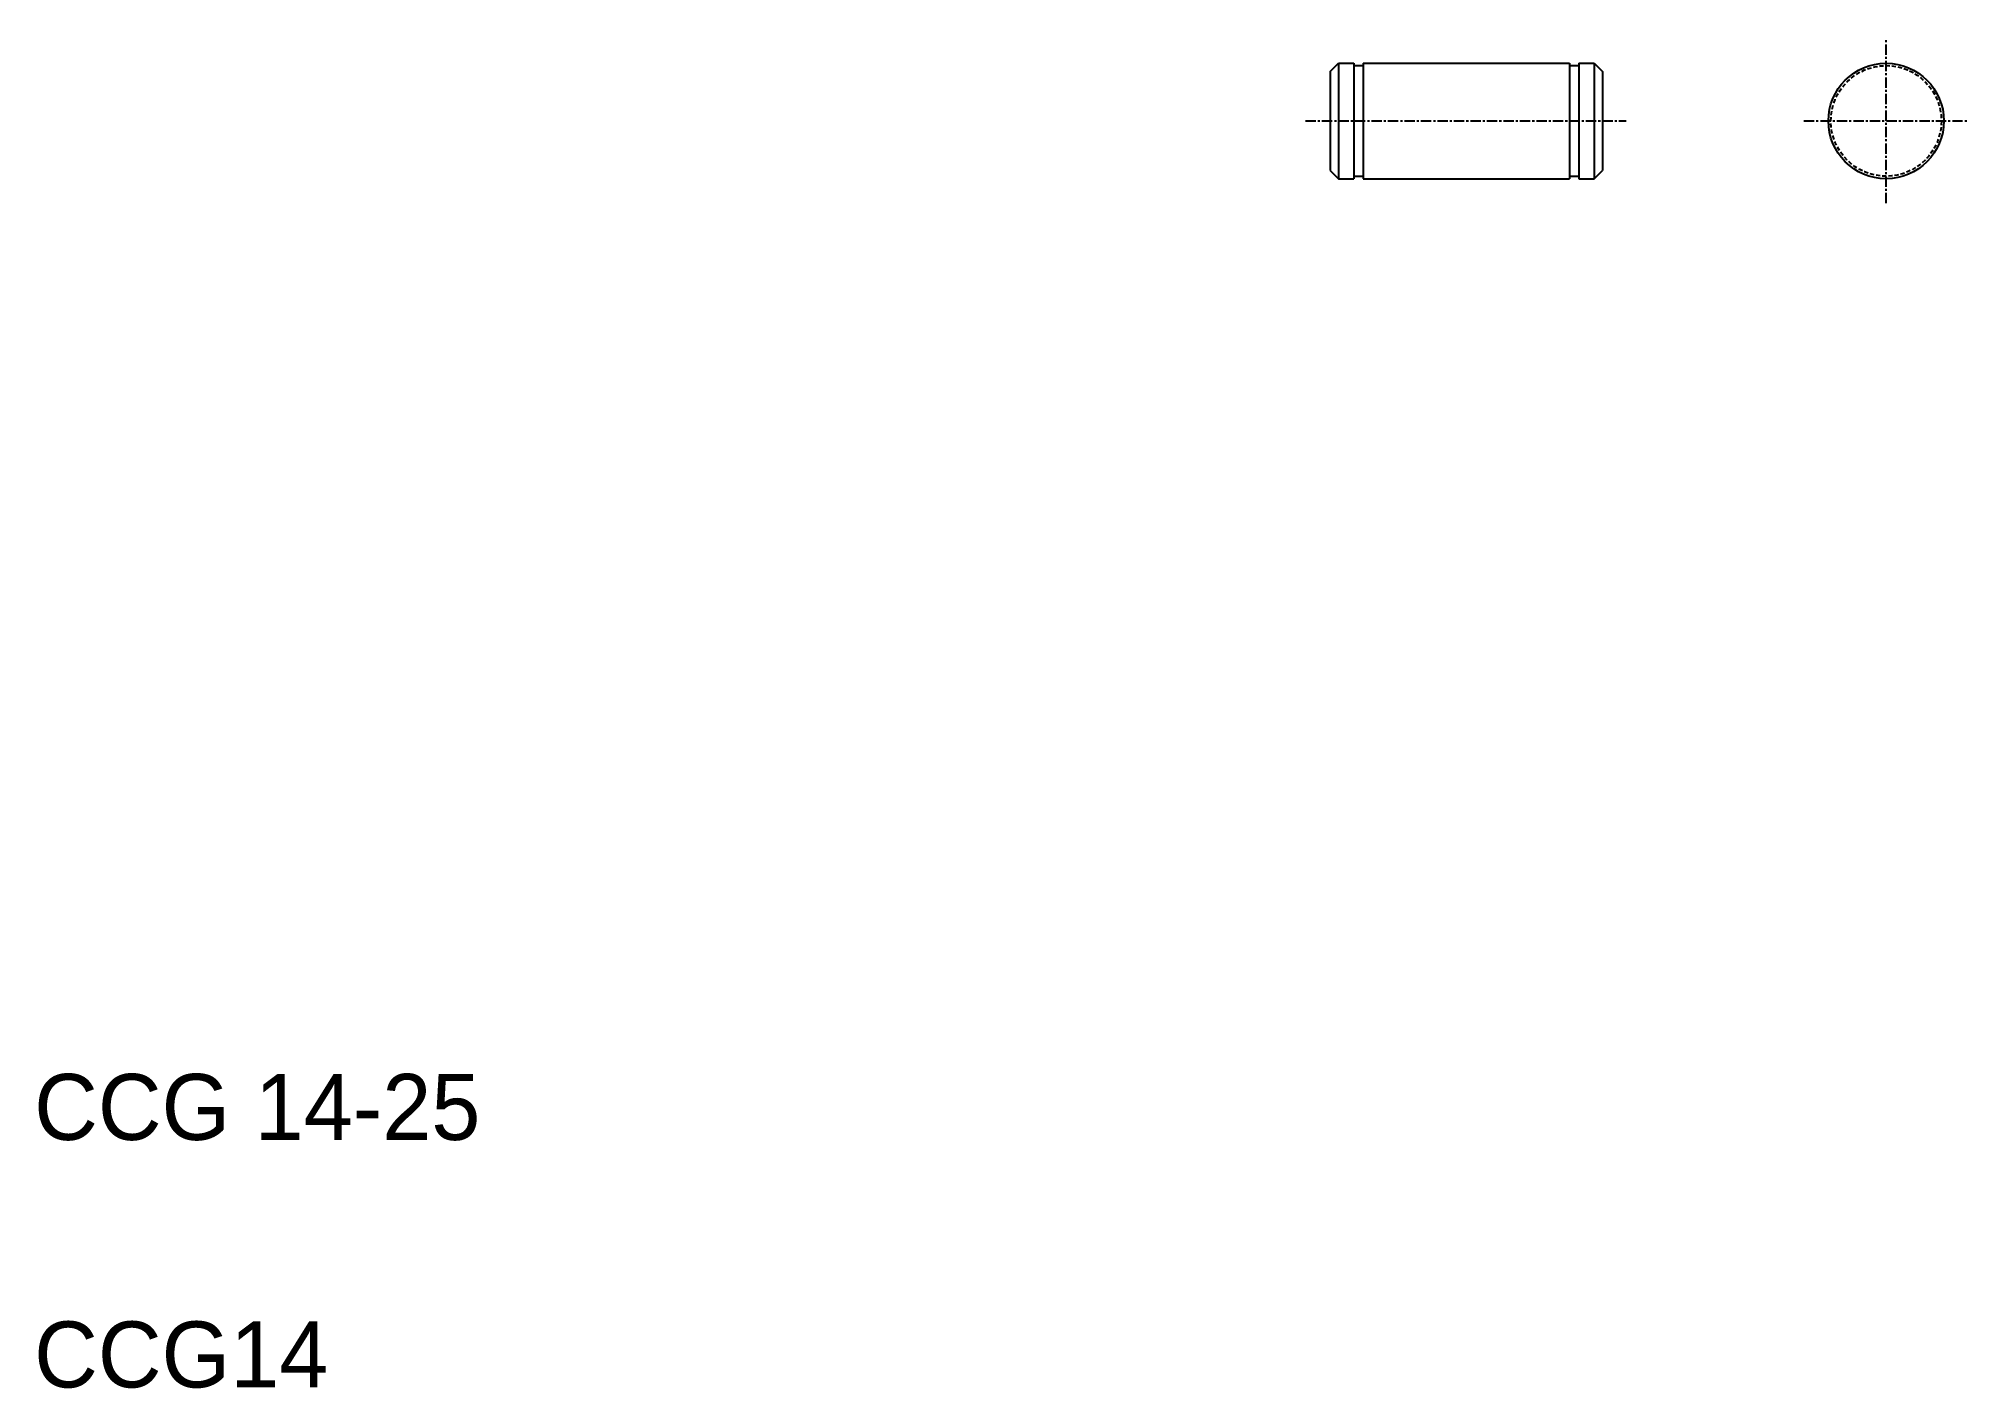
# Model space of a CAD drawing. Extents: x -56 to 178, y -13 to 150.
import ezdxf

# ---------------------------------------------------------------- set-up
doc = ezdxf.new("R2010")
doc.units = 0
doc.linetypes.add('CENTER', pattern=[2, 1.25, -0.25, 0.25, -0.25])
doc.linetypes.add('DASHED', pattern=[0.75, 0.5, -0.25])
doc.layers.get('0').update_dxf_attribs({"linetype": 'CONTINUOUS'})
doc.layers.add('CENTER', color=1, linetype='CENTER')

msp = doc.modelspace()

# ---------------------------------------------------------------- linework, layer by layer
for p, q in [((100.89, 146.3), (101.89, 147.3)), ((100.89, 146.3), (100.89, 134.3)), ((101.89, 147.3), (101.89, 133.3)), ((101.89, 147.3), (103.74, 147.3)), ((103.74, 147.3), (103.74, 133.3)), ((103.74, 147), (104.89, 147)), ((104.89, 147.3), (129.89, 147.3)), ((104.89, 147.3), (104.89, 133.3)), ((129.89, 147.3), (129.89, 133.3)), ((129.89, 147), (131.04, 147)), ((131.04, 147.3), (131.04, 133.3)), ((131.04, 147.3), (132.89, 147.3)), ((132.89, 147.3), (132.89, 133.3)), ((132.89, 147.3), (133.89, 146.3)), ((133.89, 146.3), (133.89, 134.3)), ((100.89, 134.3), (101.89, 133.3)), ((103.74, 133.6), (104.89, 133.6)), ((129.89, 133.6), (131.04, 133.6)), ((132.89, 133.3), (133.89, 134.3)), ((101.89, 133.3), (103.74, 133.3)), ((104.89, 133.3), (129.89, 133.3)), ((111.14, 133.3), (111.14, 133.3)), ((117.39, 133.3), (117.39, 133.3)), ((131.04, 133.3), (132.89, 133.3))]:
    msp.add_line(p, q)
msp.add_circle((168.29, 140.3), 7)
at = {"color": 3, "linetype": 'DASHED'}
msp.add_circle((168.29, 140.3), 6.7, dxfattribs=at)
at = {"layer": 'CENTER', "color": 1, "linetype": 'CENTER'}
for p, q in [((168.29, 130.33), (168.29, 150.28)), ((97.89, 140.3), (136.79, 140.3)), ((158.32, 140.3), (178.27, 140.3))]:
    msp.add_line(p, q, dxfattribs=at)

# ---------------------------------------------------------------- texts
for s, p in [('CCG 14-25', (-56.26, 16.79)), ('CCG14', (-56.26, -13.21))]:
    msp.add_text(s, height=8).set_placement(p)

doc.saveas('drawing.dxf')
